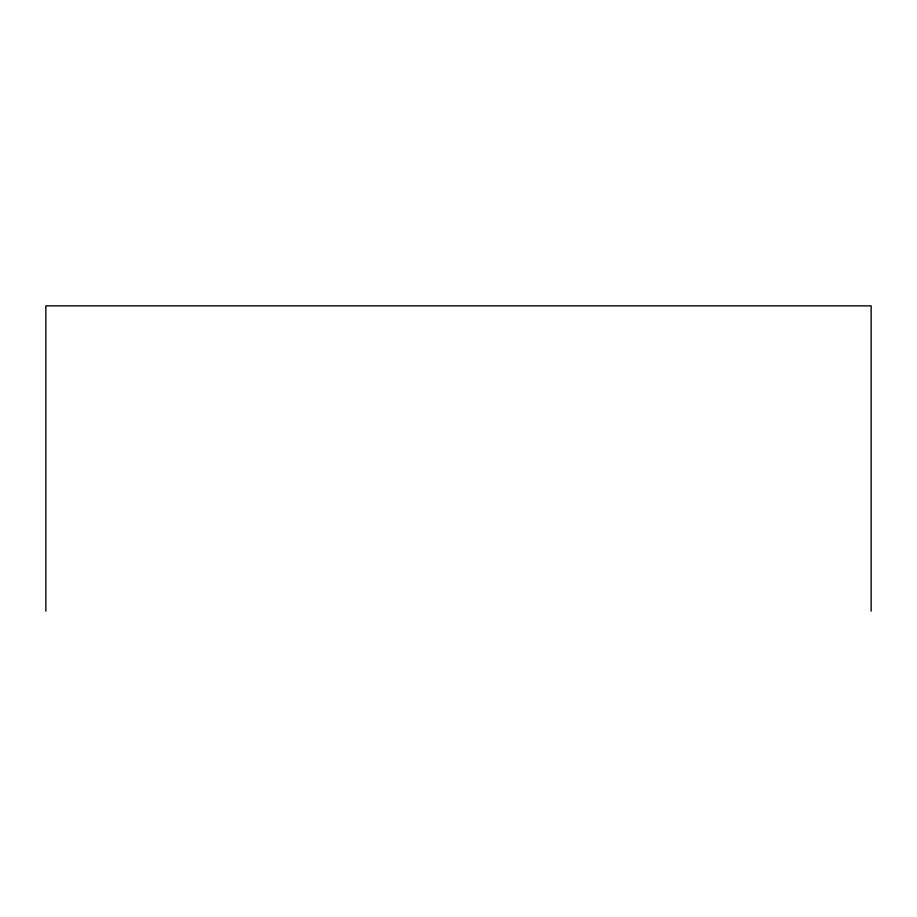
<?xml version="1.0" encoding="UTF-8"?>
<svg xmlns="http://www.w3.org/2000/svg" width="917" height="917" viewBox="0 0 917 917"><rect width="100%" height="100%" fill="white"/><g stroke="black" fill="none" stroke-linecap="round" stroke-linejoin="round"><path stroke-width="1.38" d="M871.15 611.135L871.15 305.865L45.85 305.865L45.85 611.135"/></g></svg>
